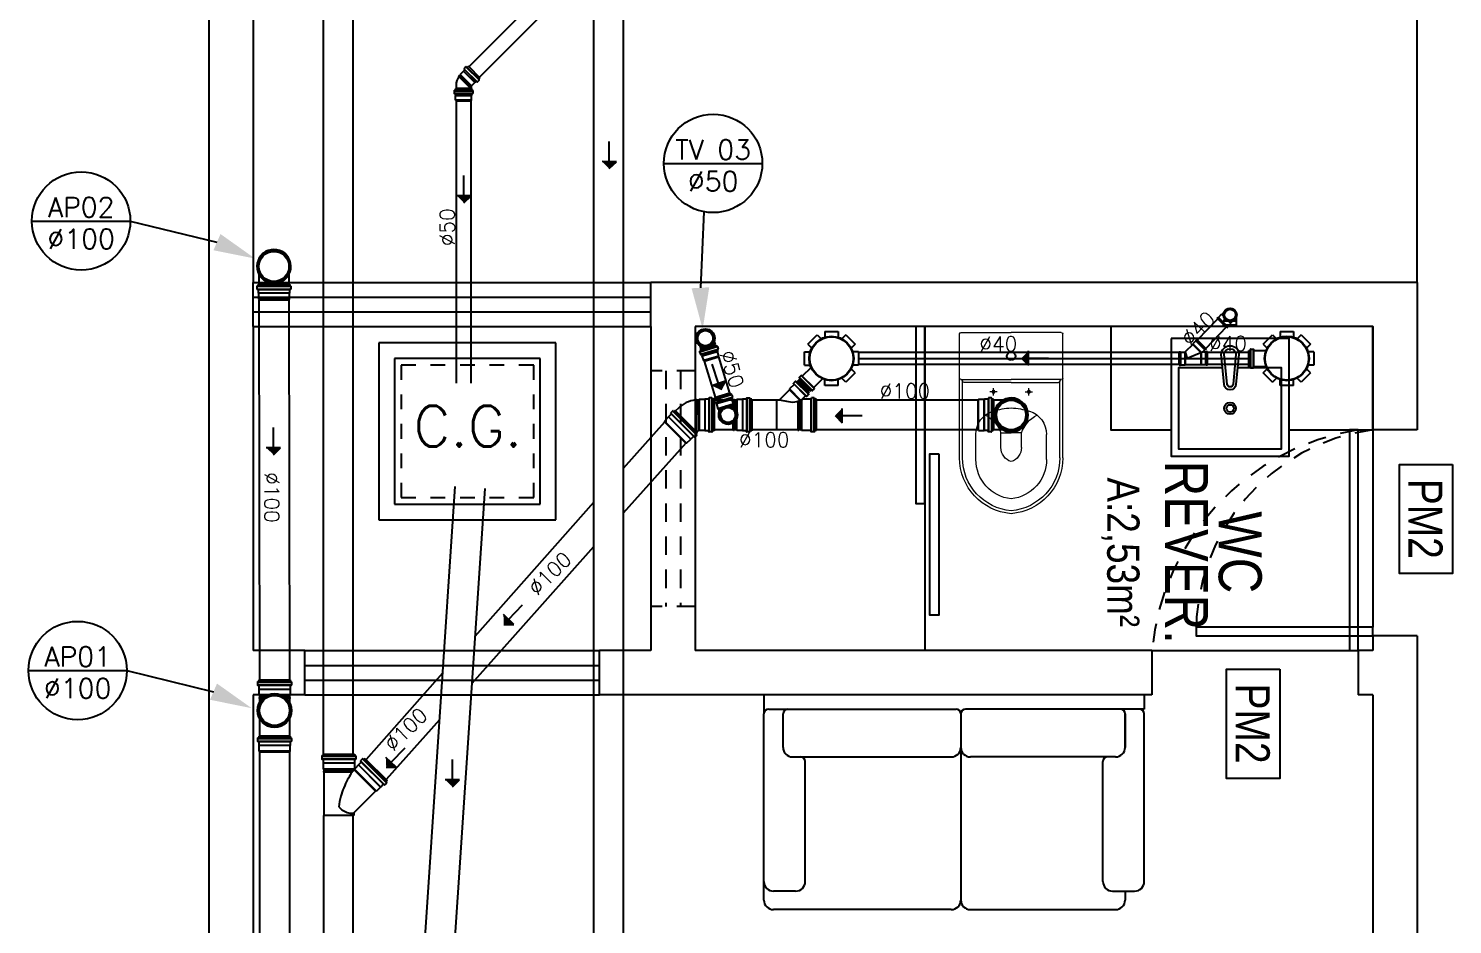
# Model space of a CAD drawing. Header units: millimetres. Extents: x 2993 to 6523, y 1057 to 2221.
# Drawn here: x 3040.91 to 3050.58, y 1141.46 to 1147.55 of the extents above; entities that cross this region are included whole.
import ezdxf
from ezdxf.enums import TextEntityAlignment as Align

# ---------------------------------------------------------------- set-up
doc = ezdxf.new("R2010")
doc.units = ezdxf.units.MM
doc.linetypes.add('HIDDEN', pattern=[0.375, 0.25, -0.125])
doc.linetypes.add('HIDDEN2', pattern=[0.1875, 0.125, -0.0625])
for name, color, linetype in [('AR-MOB', 252, 'Continuous'), ('E-txt-g', 3, 'Continuous'), ('Esgoto', 5, 'ByLayer'), ('HIDRA', 4, 'Continuous'), ('HIDROGRAFIA', 4, 'Continuous'), ('MOB', 251, 'Continuous'), ('Texto-Tubos', 7, 'Continuous'), ('TigreCad', 3, 'Continuous'), ('Tinterno', 9, 'Continuous')]:
    doc.layers.add(name, color=color, linetype=linetype)
doc.layers.add('E-Lay-9', color=9, linetype='Continuous', lineweight=9)
doc.layers.add('E-Txt-W', color=7, linetype='Continuous', lineweight=20)
doc.styles.add('ADITIVOCAD', font='ROMANS.shx')
doc.styles.add('F2', font='ARIALN.TTF')
doc.styles.add('R80', font='simplex.shx', dxfattribs={"height": 12})
doc.styles.add('REG60', font='romans.shx', dxfattribs={"width": 0.8, "height": 0.15})
doc.styles.add('REG80', font='romans.shx', dxfattribs={"width": 0.8, "height": 0.2})
doc.styles.get("Standard").update_dxf_attribs({"font": 'arial.ttf'})
doc.styles.add('TCTUBOS-TXT', font='txt.shx')

# ---------------------------------------------------------------- blocks, each defined once
blk = doc.blocks.new('vaso-s')
at = {"color": 8}
for start, end in [(0, 180), (180, 0)]:
    blk.add_arc((0.08, 0), 0.0143, start, end, dxfattribs=at)
at = {"layer": 'E-Lay-9', "color": 8}
for p, q in [((0, 0.17), (0, 0)), ((0.4256, 0.175), (0.005, 0.175)), ((0.16, 0.17), (0.16, 0.17)), ((0.16, 0.17), (0.16, 0)), ((0.4256, 0.165), (0.165, 0.165)), ((0.17, 0), (0.17, 0.16)), ((0.4306, 0.12), (0.3459, 0.12)), ((0.2134, 0.06), (0.1891, 0.06)), ((0.2013, 0.0479), (0.2013, 0.0722)), ((0.3406, 0.035), (0.3406, 0)), ((0.3906, 0.035), (0.3406, 0.035)), ((0, -0.17), (0, 0)), ((0.16, -0.17), (0.16, 0)), ((0.17, 0), (0.17, -0.1601)), ((0.2013, -0.0479), (0.2013, -0.0722)), ((0.3406, -0.035), (0.3406, 0)), ((0.3906, -0.035), (0.3406, -0.035)), ((0.2134, -0.06), (0.1891, -0.06)), ((0.4306, -0.12), (0.3459, -0.12)), ((0.4256, -0.175), (0.005, -0.175)), ((0.16, -0.17), (0.16, -0.17)), ((0.4256, -0.165), (0.165, -0.165))]:
    blk.add_line(p, q, dxfattribs=at)
for centre in [(0.2013, 0.06), (0.2013, -0.06)]:
    blk.add_circle(centre, 0.005, dxfattribs=at)
for centre, radius, start, end in [((0.005, 0.17), 0.005, 90, 180), ((0.155, 0.17), 0.005, 0, 90), ((0.165, 0.17), 0.00495, 180, 270), ((0.165, 0.16), 0.00495, 0, 90), ((0.4256, -0.015), 0.19, 4.5281, 90), ((0.4256, -0.015), 0.18, 4.7802, 90), ((0.3459, 0.0375), 0.0825, 90, 163.0355), ((0.4306, -0.015), 0.135, 6.3794, 90), ((0.518, -0.015), 0.2624, 163.0355, 176.7233), ((0.3754, 0.1358), 0.1066, 206.9395, 250.9647), ((0.3906, -0.015), 0.05, 17.4576, 90), ((0.518, 0.015), 0.2624, 183.2767, 196.9645), ((0.3754, -0.1358), 0.1066, 109.0353, 153.0605), ((0.3906, 0.015), 0.05, 270, 342.5424), ((0.4256, 0.015), 0.19, 270, 355.4719), ((0.4256, 0.015), 0.18, 270, 355.2198), ((0.4306, 0.015), 0.135, 270, 353.6206), ((0.3459, -0.0375), 0.0825, 196.9645, 270), ((0.005, -0.17), 0.005, 180, 270), ((0.155, -0.17), 0.005, 270, 0), ((0.165, -0.17), 0.00495, 90, 180), ((0.165, -0.1601), 0.00495, 270, 0)]:
    blk.add_arc(centre, radius, start, end, dxfattribs=at)
blk = doc.blocks.new('CUBA QUADRADA-flat-4-flat-1')
at = {"layer": 'MOB'}
blk.add_lwpolyline([(0, -0.2), (0.4, -0.2), (0.4, 0.2), (0, 0.2)], close=True, dxfattribs=at)
blk.add_lwpolyline([(0.1, -0.0255), (0.1, -0.175), (0.375, -0.175), (0.375, 0.175), (0.1, 0.175), (0.1, 0.0255)], dxfattribs=at)
for points in [[(0.155, -0.02), (0.055, -0.03, -1), (0.055, 0.03), (0.155, 0.02, -1)], [(0.155, -0.01), (0.055, -0.02, -1), (0.055, 0.02), (0.155, 0.01, -1)]]:
    blk.add_lwpolyline(points, format="xyb", close=True, dxfattribs=at)
for radius in [0.02, 0.0125]:
    blk.add_circle((0.2375, 0), radius, dxfattribs=at)
blk = doc.blocks.new('TXT-AMB75')
at = {"layer": 'E-txt-g', "style": 'REG80', "width": 0.8, "flags": 8}
blk.add_attdef('TXT', text='', height=0.2, dxfattribs=at).set_placement((0.0055, 0.2964), align=Align.CENTER)
at = {"layer": 'E-Txt-W', "style": 'REG60', "width": 0.8, "flags": 8}
blk.add_attdef('TXT', text='', height=0.15, dxfattribs=at).set_placement((0.0055, 0.0271), align=Align.CENTER)
blk = doc.blocks.new('27150012p')
at = {"layer": 'TigreCad'}
for p, q in [((-80.6, 48.8), (-48.8, 80.6)), ((-80.6, 48.8), (-66.9, 35.1)), ((-48.8, 80.6), (-35.1, 66.9)), ((-22.5, 91.5), (-22.5, 72.1)), ((-22.5, 91.5), (22.5, 91.5)), ((22.5, 91.5), (22.5, 72.1)), ((48.8, 80.6), (35.1, 66.9)), ((48.8, 80.6), (80.6, 48.8)), ((80.6, 48.8), (66.9, 35.1)), ((-91.5, -22.5), (-91.5, 22.5)), ((-91.5, 22.5), (-72.1, 22.5)), ((111.4, 27.4), (70.4, 27.4)), ((112.7, 30.9), (112.4, 28.3)), ((122.4, 31.8), (113.7, 31.8)), ((113.7, 30.8), (113.7, -30.8)), ((122.4, 30.8), (122.4, -30.8)), ((123.4, 31.1), (124.2, 28.1)), ((129.5, 27.4), (125.1, 27.4)), ((129.5, 27.4), (129.5, -27.4)), ((-91.5, -22.5), (-72.1, -22.5)), ((-80.6, -48.8), (-66.9, -35.1)), ((80.6, -48.8), (66.9, -35.1)), ((111.4, -27.4), (70.4, -27.4)), ((112.7, -30.9), (112.4, -28.3)), ((122.4, -31.8), (113.7, -31.8)), ((123.4, -31.1), (124.2, -28.1)), ((129.5, -27.4), (125.1, -27.4)), ((-48.8, -80.6), (-80.6, -48.8)), ((-48.8, -80.6), (-35.1, -66.9)), ((-22.5, -91.5), (-22.5, -72.1)), ((22.5, -91.5), (-22.5, -91.5)), ((22.5, -91.5), (22.5, -72.1)), ((48.8, -80.6), (35.1, -66.9)), ((80.6, -48.8), (48.8, -80.6))]:
    blk.add_line(p, q, dxfattribs=at)
blk.add_circle((0, 0), 75.5, dxfattribs=at)
for centre, start, end in [((111.4, 28.4), 270, 355), ((113.7, 30.8), 90, 175), ((122.4, 30.8), 15, 90), ((125.1, 28.4), 195, 270), ((111.4, -28.4), 5, 90), ((113.7, -30.8), 185, 270), ((122.4, -30.8), 270, 345), ((125.1, -28.4), 90, 165)]:
    blk.add_arc(centre, 1, start, end, dxfattribs=at)
at = {"layer": 'Tinterno'}
for p, q in [((112.4, 27.4), (112.4, -27.4)), ((124.4, 27.4), (124.4, -27.4))]:
    blk.add_line(p, q, dxfattribs=at)
blk.add_circle((0, 0), 73.5, dxfattribs=at)
blk = doc.blocks.new('j9n100s')
at = {"layer": 'TigreCad'}
for p, q in [((27.3, 50.8), (60, 50.8)), ((27.3, -50.8), (60, -50.8))]:
    blk.add_line(p, q, dxfattribs=at)
blk.add_circle((0, 0), 53.2, dxfattribs=at)
for start, end in [(61.785, 298.215), (298.215, 61.785)]:
    blk.add_arc((0, 0), 57.7, start, end, dxfattribs=at)
at = {"layer": 'Tinterno'}
blk.add_line((60, -50.8), (60, 50.8), dxfattribs=at)
blk.add_circle((0, 0), 51, dxfattribs=at)
blk = doc.blocks.new('26277469p')
at = {"layer": 'TigreCad'}
for p, q in [((78, 50.8), (6, 50.8)), ((78, 50.8), (78.1, 52.3)), ((78, -46.9), (78, 50.8)), ((78.1, -46.9), (78.1, 52.3)), ((81.1, 52.3), (78.1, 52.3)), ((81.1, -47.9), (81.1, 52.3)), ((81.2, 50.8), (81.1, 52.3)), ((81.2, -48), (81.2, 50.8)), ((87.4, 50.8), (81.2, 50.8)), ((89.8, 53.2), (87.4, 50.8)), ((89.8, -51.8), (89.8, 53.2)), ((121.7, 53.2), (89.8, 53.2)), ((122.9, 56.7), (122.7, 54.2)), ((133.3, 57.6), (123.9, 57.6)), ((123.9, 56.6), (123.9, -56.7)), ((133.3, 56.6), (133.3, -56.7)), ((134.3, 56.9), (135.1, 54)), ((140.5, 53.2), (136.1, 53.2)), ((140.5, 53.2), (140.5, -53.3)), ((14.9, -50.8), (6, -50.8)), ((49.6, -85.4), (14.9, -50.8)), ((49.6, -88.3), (87.3, -50.5)), ((49.6, -88.3), (49.6, -85.4)), ((64.8, -103.4), (49.6, -88.3)), ((106.9, -63.4), (63.4, -106.9)), ((113.6, -70.1), (70.1, -113.6)), ((116.2, -77.5), (77.5, -116.2)), ((103.4, -64.8), (93.6, -55)), ((121.7, -53.3), (94.3, -53.3)), ((106.8, -63.1), (104.8, -64.8)), ((114.4, -69.4), (108.2, -63.2)), ((114.5, -70.6), (113, -73.3)), ((116.2, -77.5), (113.1, -74.5)), ((122.9, -56.7), (122.7, -54.2)), ((133.3, -57.7), (123.9, -57.7)), ((134.3, -56.9), (135.1, -54)), ((140.5, -53.3), (136.1, -53.3)), ((63.1, -106.8), (64.8, -104.8)), ((69.4, -114.4), (63.2, -108.2)), ((70.6, -114.5), (73.3, -113)), ((77.5, -116.2), (74.5, -113.1))]:
    blk.add_line(p, q, dxfattribs=at)
blk.add_lwpolyline([(15.8, -51.2, -0.013476), (38.9, -47.1, -0.106485), (67.2, -44.2, -0.09207), (93.5, -53.8, -0.112954)], format="xyb", dxfattribs=at)
for centre, start, end in [((121.7, 54.2), 270, 355), ((123.9, 56.6), 90, 175), ((133.3, 56.6), 15, 90), ((136.1, 54.2), 195, 270), ((14.9, -51.8), 34.2682, 90), ((94.3, -54.3), 90, 225), ((104.1, -64.1), 225, 310), ((107.4, -63.9), 45, 130), ((113.8, -73.8), 150, 225), ((113.6, -70.1), 330, 45), ((121.7, -54.3), 5, 90), ((123.9, -56.7), 185, 270), ((133.3, -56.7), 270, 345), ((136.1, -54.3), 90, 165), ((63.9, -107.4), 140, 225), ((64.1, -104.1), 320, 45), ((70.1, -113.6), 225, 300), ((73.8, -113.8), 45, 120)]:
    blk.add_arc(centre, 1, start, end, dxfattribs=at)
at = {"layer": 'Tinterno'}
for p, q in [((6, 50.8), (6, -50.8)), ((87.4, -50.6), (87.4, 50.8)), ((122.6, 53.2), (122.6, -53.3)), ((135.3, 53.2), (135.3, -53.3)), ((85.3, -49.6), (49.6, -85.4)), ((104.1, -65.4), (65.4, -104.1)), ((112.6, -73.9), (73.9, -112.6))]:
    blk.add_line(p, q, dxfattribs=at)
blk = doc.blocks.new('11031030p')
at = {"layer": 'TigreCad'}
for p, q in [((0, -53.3), (0, 53.2)), ((0, 53.2), (4.4, 53.2)), ((6.2, 56.9), (5.4, 54)), ((7.2, 57.6), (16.6, 57.6)), ((7.2, -56.7), (7.2, 56.6)), ((16.6, -56.7), (16.6, 56.6)), ((17.6, 56.7), (17.8, 54.2)), ((18.8, 53.2), (30.9, 53.2)), ((30.9, 53.2), (31.2, 53)), ((50.9, 53), (31.2, 53)), ((50.9, 53), (53.1, 50.8)), ((53.1, -50.8), (53.1, 50.8)), ((0, -53.3), (4.4, -53.3)), ((6.2, -56.9), (5.4, -54)), ((7.2, -57.7), (16.6, -57.7)), ((17.6, -56.7), (17.8, -54.2)), ((18.8, -53.3), (30.9, -53.3)), ((30.9, -53.3), (31.2, -53)), ((31.2, -53), (50.9, -53)), ((50.9, -53), (53.1, -50.8))]:
    blk.add_line(p, q, dxfattribs=at)
for centre, start, end in [((4.4, 54.2), 270, 345), ((7.2, 56.6), 90, 165), ((16.6, 56.6), 5, 90), ((18.8, 54.2), 185, 270), ((4.4, -54.2), 15, 90), ((7.2, -56.7), 195, 270), ((16.6, -56.7), 270, 355), ((18.8, -54.2), 90, 175)]:
    blk.add_arc(centre, 1, start, end, dxfattribs=at)
at = {"layer": 'Tinterno'}
for p, q in [((5.2, -53.3), (5.2, 53.2)), ((17.9, -53.3), (17.9, 53.2)), ((30.9, 53.2), (30.9, -53.3)), ((31.2, 53), (31.2, -53)), ((50.9, 53), (50.9, -53))]:
    blk.add_line(p, q, dxfattribs=at)
blk = doc.blocks.new('trn1050s')
at = {"layer": 'TigreCad'}
for p, q in [((-80.4, -53.3), (-80.4, 53.3)), ((-80.4, 53.3), (-76, 53.3)), ((-74.2, 56.9), (-75, 54)), ((-73.2, 57.7), (-63.8, 57.7)), ((-73.2, -56.6), (-73.2, 56.7)), ((-63.8, -56.6), (-63.8, 56.7)), ((-62.8, 56.7), (-62.6, 54.2)), ((-61.6, 53.3), (-49.5, 53.3)), ((-49.5, -53.3), (-49.5, 53.3)), ((-49.5, 53.3), (-49.2, 53)), ((-49.2, 53), (-29.5, 53)), ((-29.5, 53), (-29.5, 11.9)), ((-29.5, 53), (-27.3, 50.8)), ((-27.3, 50.8), (-21.1, 50.8)), ((-21.1, 50.8), (-21, 52.3)), ((-21, 52.3), (-21, 23.9)), ((-21, 52.3), (-18, 52.3)), ((-18, 52.3), (-18, 26.2)), ((-17.9, 50.8), (-18, 52.3)), ((-17.9, 50.8), (47.6, 50.8)), ((-29.5, -53), (-29.5, -11.9)), ((-21, -52.3), (-21, -23.9)), ((-18, -52.3), (-18, -26.2)), ((-80.4, -53.3), (-76, -53.3)), ((-74.2, -56.9), (-75, -54)), ((-73.2, -57.6), (-63.8, -57.6)), ((-62.8, -56.7), (-62.6, -54.2)), ((-61.6, -53.3), (-49.5, -53.3)), ((-49.5, -53.3), (-49.2, -53)), ((-49.2, -53), (-29.5, -53)), ((-29.5, -53), (-27.3, -50.8)), ((-27.3, -50.8), (-21.1, -50.8)), ((-21.1, -50.8), (-21, -52.3)), ((-21, -52.3), (-18, -52.3)), ((-17.9, -50.8), (-18, -52.3)), ((-17.9, -50.8), (47.6, -50.8))]:
    blk.add_line(p, q, dxfattribs=at)
for radius in [31.8, 25.6]:
    blk.add_circle((0, 0), radius, dxfattribs=at)
for centre, start, end in [((-76, 54.2), 270, 345), ((-73.2, 56.7), 90, 165), ((-63.8, 56.7), 5, 90), ((-61.6, 54.2), 185, 270), ((-76, -54.2), 15, 90), ((-73.2, -56.6), 195, 270), ((-63.8, -56.6), 270, 355), ((-61.6, -54.2), 90, 175)]:
    blk.add_arc(centre, 1, start, end, dxfattribs=at)
at = {"layer": 'Tinterno'}
for p, q in [((-75.2, -53.3), (-75.2, 53.3)), ((-62.5, -53.3), (-62.5, 53.3)), ((-49.2, -53), (-49.2, 53)), ((-27.3, 50.8), (-27.3, 16.3)), ((-21.1, 50.8), (-21.1, 23.8)), ((-17.9, 50.8), (-17.9, 26.3)), ((47.6, -50.8), (47.6, 50.8)), ((-27.3, -50.8), (-27.3, -16.3)), ((-21.1, -50.8), (-21.1, -23.8)), ((-17.9, -50.8), (-17.9, -26.3))]:
    blk.add_line(p, q, dxfattribs=at)
blk.add_circle((0, 0), 27.3, dxfattribs=at)
blk = doc.blocks.new('j9n50s')
at = {"layer": 'TigreCad'}
for p, q in [((19.2, 25.4), (30.3, 25.4)), ((19.2, -25.4), (30.3, -25.4))]:
    blk.add_line(p, q, dxfattribs=at)
for radius in [31.8, 27.4]:
    blk.add_circle((0, 0), radius, dxfattribs=at)
at = {"layer": 'Tinterno'}
for p, q in [((30.3, 25.4), (30.3, 9.7)), ((30.3, -9.7), (30.3, -25.4))]:
    blk.add_line(p, q, dxfattribs=at)
blk.add_circle((0, 0), 25.6, dxfattribs=at)
blk = doc.blocks.new('j9n50d')
at = {"layer": 'TigreCad'}
for p, q in [((28.5, 25.4), (0, 25.4)), ((30.3, 27.2), (28.5, 25.4)), ((30.3, -27.1), (30.3, 27.2)), ((47.1, 27.2), (30.3, 27.2)), ((47.3, 27.4), (47.1, 27.2)), ((47.1, -27.1), (47.1, 27.2)), ((51.9, 27.4), (47.3, 27.4)), ((53.2, 30.9), (52.9, 28.3)), ((53.4, 30.8), (53.4, -30.8)), ((62.9, 31.8), (54.2, 31.8)), ((62.9, 30.8), (62.9, -30.8)), ((63.9, 31.1), (64.7, 28.1)), ((70, 27.4), (65.6, 27.4)), ((70, 27.4), (70, -27.4)), ((28.5, -25.3), (0, -25.3)), ((30.3, -27.1), (28.5, -25.3)), ((47.1, -27.1), (30.3, -27.1)), ((47.3, -27.4), (47.1, -27.1)), ((51.9, -27.4), (47.3, -27.4)), ((53.2, -30.9), (52.9, -28.3)), ((62.9, -31.8), (54.2, -31.8)), ((63.9, -31.1), (64.7, -28.1)), ((70, -27.4), (65.6, -27.4))]:
    blk.add_line(p, q, dxfattribs=at)
for centre, radius, start, end in [((0, 0), 25.4, 90, 270), ((51.9, 28.4), 1, 270, 355), ((54.2, 30.8), 1, 90, 175), ((62.9, 30.8), 1, 15, 90), ((65.6, 28.4), 1, 195, 270), ((51.9, -28.4), 1, 5, 90), ((54.2, -30.8), 1, 185, 270), ((62.9, -30.8), 1, 270, 345), ((65.6, -28.4), 1, 90, 165)]:
    blk.add_arc(centre, radius, start, end, dxfattribs=at)
at = {"layer": 'Tinterno'}
for p, q in [((28.5, -25.3), (28.5, 25.4)), ((47.3, -27.4), (47.3, 27.4)), ((52.9, 27.4), (52.9, -27.4)), ((64.9, 27.4), (64.9, -27.4))]:
    blk.add_line(p, q, dxfattribs=at)
blk = doc.blocks.new('11030602p')
at = {"layer": 'TigreCad'}
for p, q in [((0, 27.3), (4.4, 27.3)), ((0, -27.3), (0, 27.3)), ((6.1, 31.1), (5.3, 28.1)), ((7.1, 31.8), (15.8, 31.8)), ((7.1, -30.8), (7.1, 30.8)), ((15.8, -30.8), (15.8, 30.8)), ((16.8, 30.9), (17.1, 28.3)), ((18.1, 27.3), (22.7, 27.3)), ((22.7, 27.3), (23, 27.1)), ((39.7, 27.1), (23, 27.1)), ((39.7, 27.1), (41.5, 25.3)), ((41.5, -25.4), (41.5, 25.3)), ((0, -27.3), (4.4, -27.3)), ((6.1, -31.1), (5.3, -28.1)), ((7.1, -31.8), (15.8, -31.8)), ((16.8, -30.9), (17.1, -28.3)), ((18.1, -27.3), (22.7, -27.3)), ((22.7, -27.3), (23, -27.1)), ((39.7, -27.1), (23, -27.1)), ((39.7, -27.1), (41.5, -25.4))]:
    blk.add_line(p, q, dxfattribs=at)
for centre, start, end in [((4.4, 28.4), 270, 345), ((7.1, 30.8), 90, 165), ((15.8, 30.8), 5, 90), ((18.1, 28.4), 185, 270), ((4.4, -28.3), 15, 90), ((7.1, -30.8), 195, 270), ((15.8, -30.8), 270, 355), ((18.1, -28.3), 90, 175)]:
    blk.add_arc(centre, 1, start, end, dxfattribs=at)
at = {"layer": 'Tinterno'}
for p, q in [((5.1, -27.3), (5.1, 27.3)), ((17.1, -27.3), (17.1, 27.3)), ((22.7, 27.3), (22.7, -27.3)), ((23, -27.1), (23, 27.1)), ((39.7, 27.1), (39.7, -27.1))]:
    blk.add_line(p, q, dxfattribs=at)
blk = doc.blocks.new('j4n100p')
at = {"layer": 'TigreCad'}
for p, q in [((9.8, 50.8), (9.9, 52.3)), ((9.8, 50.8), (9.8, 0)), ((12.9, 52.3), (9.9, 52.3)), ((9.9, 52.3), (9.9, 0)), ((13, 50.8), (12.9, 52.3)), ((12.9, 52.3), (12.9, 0)), ((19.2, 50.8), (13, 50.8)), ((13, 50.8), (13, 0)), ((21.4, 53), (19.2, 50.8)), ((41.1, 53), (21.4, 53)), ((21.4, 53), (21.4, -53)), ((41.4, 53.2), (41.1, 53)), ((41.1, 53), (41.1, -53)), ((53.5, 53.2), (41.4, 53.2)), ((41.4, 53.2), (41.4, -53.3)), ((54.7, 56.7), (54.5, 54.2)), ((65.1, 57.7), (55.7, 57.7)), ((55.7, 56.7), (55.7, -56.6)), ((65.1, 56.7), (65.1, -56.6)), ((66.1, 56.9), (66.9, 54)), ((72.3, 53.2), (67.9, 53.2)), ((72.3, 53.2), (72.3, -53.3)), ((-48.8, 23.1), (-58.1, 13.7)), ((9.8, -54.2), (9.8, 0)), ((13, -56), (13, 0)), ((19.1, -52.8), (13.7, -58.1)), ((21.4, -53), (21.2, -52.8)), ((41.1, -53), (21.4, -53)), ((41.4, -53.3), (41.1, -53)), ((53.5, -53.3), (41.4, -53.3)), ((54.7, -56.7), (54.5, -54.2)), ((65.1, -57.6), (55.7, -57.6)), ((66.1, -56.9), (66.9, -54)), ((72.3, -53.3), (67.9, -53.3))]:
    blk.add_line(p, q, dxfattribs=at)
for centre, radius, start, end in [((20.1, -45.8), 97.2, 96.0987, 135), ((53.5, 54.2), 1, 270, 355), ((55.7, 56.7), 1, 90, 175), ((65.1, 56.7), 1, 15, 90), ((67.9, 54.2), 1, 195, 270), ((20.1, -53.8), 1.5, 45, 135), ((53.5, -54.2), 1, 5, 90), ((55.7, -56.6), 1, 185, 270), ((65.1, -56.6), 1, 270, 345), ((67.9, -54.2), 1, 90, 165)]:
    blk.add_arc(centre, radius, start, end, dxfattribs=at)
at = {"layer": 'Tinterno'}
for p, q in [((19.2, 50.8), (19.2, -52.7)), ((54.4, 53.2), (54.4, -53.3)), ((67.1, 53.2), (67.1, -53.3)), ((13.7, -58.1), (-58.1, 13.7)), ((9.9, -54.3), (9.9, 0)), ((12.9, -53.3), (12.9, 0))]:
    blk.add_line(p, q, dxfattribs=at)
blk = doc.blocks.new('_cxgordu')
for p, q in [((40, 40), (-40, 40)), ((-40, 40), (-40, -40)), ((40, -40), (40, 40)), ((-40, -40), (40, -40))]:
    blk.add_line(p, q)
at = {"color": 1, "linetype": 'Continuous', "ltscale": 0.5}
for p, q in [((33, 33), (-33, 33)), ((-33, 33), (-33, -33)), ((33, -33), (33, 33)), ((-33, -33), (33, -33))]:
    blk.add_line(p, q, dxfattribs=at)
at = {"color": 1, "linetype": 'HIDDEN', "ltscale": 0.5}
for p, q in [((30, 30), (-30, 30)), ((-30, 30), (-30, -30)), ((30, -30), (30, 30)), ((-30, -30), (30, -30))]:
    blk.add_line(p, q, dxfattribs=at)
at = {"style": 'R80'}
blk.add_text('C.G.', height=18.48, dxfattribs=at).set_placement((-24.3, -6.88))
blk = doc.blocks.new('j4n50p')
at = {"layer": 'TigreCad'}
for p, q in [((-23.7, 12.2), (-32.5, 3.4)), ((3.3, 25.3), (3.4, 26.8)), ((6.3, 26.8), (3.4, 26.8)), ((3.4, 26.8), (3.4, -29.6)), ((6.5, 25.3), (6.3, 26.8)), ((6.3, 26.8), (6.3, -26.7)), ((9.1, 25.3), (6.5, 25.3)), ((10.9, 27.1), (9.1, 25.3)), ((27.7, 27.1), (10.9, 27.1)), ((10.9, 27.1), (10.9, -27.2)), ((27.9, 27.3), (27.7, 27.1)), ((32.5, 27.3), (27.9, 27.3)), ((33.8, 30.9), (33.5, 28.3)), ((34, 30.8), (34, -30.8)), ((43.5, 31.8), (34.8, 31.8)), ((43.5, 30.8), (43.5, -30.8)), ((44.5, 31.1), (45.3, 28.1)), ((50.6, 27.3), (46.2, 27.3)), ((50.6, 27.3), (50.6, -27.4)), ((3.4, -29.6), (3.3, -32.4)), ((6.3, -26.7), (3.4, -29.6)), ((9.1, -26.8), (3.4, -32.5)), ((6.3, -26.7), (6.5, -29.4)), ((10.9, -27.2), (10.5, -26.8)), ((27.7, -27.2), (10.9, -27.2)), ((27.9, -27.4), (27.7, -27.2)), ((32.5, -27.4), (27.9, -27.4)), ((33.8, -30.9), (33.5, -28.3)), ((43.5, -31.8), (34.8, -31.8)), ((44.5, -31.1), (45.3, -28.1)), ((50.6, -27.4), (46.2, -27.4))]:
    blk.add_line(p, q, dxfattribs=at)
for centre, radius, start, end in [((9.5, -21.6), 47.3, 97.6023, 134.5558), ((32.5, 28.3), 1, 270, 355), ((34.8, 30.8), 1, 90, 175), ((43.5, 30.8), 1, 15, 90), ((46.2, 28.3), 1, 195, 270), ((9.8, -27.5), 1, 45, 135), ((32.5, -28.4), 1, 5, 90), ((34.8, -30.8), 1, 185, 270), ((43.5, -30.8), 1, 270, 345), ((46.2, -28.4), 1, 90, 165)]:
    blk.add_arc(centre, radius, start, end, dxfattribs=at)
at = {"layer": 'Tinterno'}
for p, q in [((3.4, -32.5), (-32.5, 3.4)), ((3.3, 25.3), (3.3, -32.4)), ((6.5, 25.3), (6.5, -29.4)), ((9.1, 25.3), (9.1, -26.8)), ((27.7, 27.1), (27.7, -27.2)), ((27.9, 27.3), (27.9, -27.4)), ((33.5, 27.3), (33.5, -27.4)), ((45.5, 27.3), (45.5, -27.4))]:
    blk.add_line(p, q, dxfattribs=at)
blk = doc.blocks.new('26277485p')
at = {"layer": 'TigreCad'}
for p, q in [((117.4, 50.8), (-30, 50.8)), ((117.4, 50.8), (117.5, 52.3)), ((117.5, -44.7), (117.5, 52.3)), ((120.5, 52.3), (117.5, 52.3)), ((120.5, -46.6), (120.5, 52.3)), ((120.6, 50.8), (120.5, 52.3)), ((125.9, 50.8), (120.6, 50.8)), ((128.1, 53), (125.9, 50.8)), ((128.1, -51.9), (128.1, 53)), ((147.8, 53), (128.1, 53)), ((148.1, 53.2), (147.8, 53)), ((148.1, -53.3), (148.1, 53.2)), ((160.2, 53.2), (148.1, 53.2)), ((161.4, 56.7), (161.2, 54.2)), ((171.8, 57.6), (162.4, 57.6)), ((162.4, 56.6), (162.4, -56.6)), ((171.8, 56.6), (171.8, -56.6)), ((172.8, 56.9), (173.6, 54)), ((179, 53.2), (174.6, 53.2)), ((179, 53.2), (179, -53.3)), ((-21.7, -50.8), (-30, -50.8)), ((53.1, -124.9), (-20.6, -51.2)), ((53.1, -128), (128.8, -52.4)), ((67.1, -142.4), (142.4, -67.1)), ((154.9, -74.8), (74.8, -154.9)), ((161.6, -81.5), (81.5, -161.6)), ((164.2, -88.9), (88.9, -164.2)), ((142, -67.1), (130.5, -55.6)), ((147.8, -53), (131.6, -53)), ((142.4, -67.1), (142, -67.1)), ((150.9, -75.6), (142.4, -67.1)), ((148.1, -53.3), (147.8, -53)), ((160.2, -53.3), (148.1, -53.3)), ((154.2, -74), (152.3, -75.7)), ((162.3, -80.7), (155.6, -74.1)), ((162.4, -82), (160.9, -84.6)), ((164.2, -88.9), (161.1, -85.8)), ((161.4, -56.7), (161.2, -54.2)), ((171.8, -57.6), (162.4, -57.6)), ((172.8, -56.9), (173.6, -54)), ((179, -53.3), (174.6, -53.3)), ((53.1, -128), (53.1, -124.9)), ((67.1, -142), (53.1, -128)), ((67.1, -142.4), (67.1, -142)), ((75.6, -150.9), (67.1, -142.4)), ((74, -154.2), (75.7, -152.3)), ((80.7, -162.3), (74.1, -155.6)), ((82, -162.4), (84.6, -160.9)), ((88.9, -164.2), (85.8, -161.1))]:
    blk.add_line(p, q, dxfattribs=at)
for points in [[(0, 0, 0.068692), (-13, -14.9, 0.07269), (-20.5, -33, 0.083818), (-21.8, -49.9, 0.003088), (-21.7, -50.8, 0.129663)], [(92.3, -29.8, 0.049375), (35.9, -6.9, 0.048245), (0, 0, 0.103304)], [(130.4, -53.5, 0.036301), (92.3, -29.8, 0.049375)]]:
    blk.add_lwpolyline(points, format="xyb", dxfattribs=at)
for centre, radius, start, end in [((160.2, 54.2), 1, 270, 355), ((162.4, 56.6), 1, 90, 175), ((171.8, 56.6), 1, 15, 90), ((174.6, 54.2), 1, 195, 270), ((-21.7, -52.3), 1.5, 45, 90), ((131.6, -54.5), 1.5, 90, 225), ((151.6, -74.9), 1, 225, 310), ((154.9, -74.8), 1, 45, 130), ((160.2, -54.2), 1, 5, 90), ((161.8, -85.1), 1, 150, 225), ((162.4, -56.6), 1, 185, 270), ((161.6, -81.5), 1, 330, 45), ((171.8, -56.6), 1, 270, 345), ((174.6, -54.2), 1, 90, 165), ((74.8, -154.9), 1, 140, 225), ((74.9, -151.6), 1, 320, 45), ((81.5, -161.6), 1, 225, 300), ((85.1, -161.8), 1, 45, 120)]:
    blk.add_arc(centre, radius, start, end, dxfattribs=at)
at = {"layer": 'Tinterno'}
for p, q in [((-30, -50.8), (-30, 50.8)), ((117.4, -44.6), (117.4, 50.8)), ((120.6, -46.7), (120.6, 50.8)), ((125.9, -50.3), (125.9, 50.8)), ((147.8, -53), (147.8, 53)), ((161.1, 53.2), (161.1, -53.3)), ((173.8, 53.2), (173.8, -53.3)), ((53.1, -124.9), (127, -51.1)), ((67.1, -142), (142, -67.1)), ((151.6, -76.3), (76.3, -151.6)), ((160.5, -85.2), (85.2, -160.5))]:
    blk.add_line(p, q, dxfattribs=at)
blk = doc.blocks.new('ten100s')
at = {"layer": 'TigreCad'}
for p, q in [((-103.4, -53.3), (-103.4, 53.2)), ((-103.4, 53.2), (-99, 53.2)), ((-97.2, 56.9), (-98, 54)), ((-96.2, 57.6), (-86.8, 57.6)), ((-96.2, -56.7), (-96.2, 56.6)), ((-86.8, -56.7), (-86.8, 56.6)), ((-85.8, 56.7), (-85.6, 54.2)), ((-84.6, 53.2), (-72.5, 53.2)), ((-72.5, -53.3), (-72.5, 53.2)), ((-72.5, 53.2), (-72.2, 53)), ((-72.2, 53), (-52.5, 53)), ((-52.5, 53), (-52.5, 23.8)), ((-52.5, 53), (-50.3, 50.8)), ((-50.3, 50.8), (-44.1, 50.8)), ((-44.1, 50.8), (-44, 52.3)), ((-44.1, 50.8), (-44.1, 37.1)), ((-44, 52.3), (-41, 52.3)), ((-40.9, 50.8), (-41, 52.3)), ((-40.9, 50.8), (-27.3, 50.8)), ((27.3, 50.8), (87.6, 50.8)), ((-52.5, -53), (-52.5, -23.8)), ((-44.1, -50.8), (-44.1, -37.1)), ((-103.4, -53.3), (-99, -53.3)), ((-97.2, -56.9), (-98, -54)), ((-96.2, -57.7), (-86.8, -57.7)), ((-85.8, -56.7), (-85.6, -54.2)), ((-84.6, -53.3), (-72.5, -53.3)), ((-72.5, -53.3), (-72.2, -53)), ((-72.2, -53), (-52.5, -53)), ((-52.5, -53), (-50.3, -50.8)), ((-50.3, -50.8), (-44.1, -50.8)), ((-44.1, -50.8), (-44, -52.3)), ((-44, -52.3), (-41, -52.3)), ((-40.9, -50.8), (-41, -52.3)), ((-40.9, -50.8), (-27.3, -50.8)), ((27.3, -50.8), (87.6, -50.8))]:
    blk.add_line(p, q, dxfattribs=at)
for radius in [57.7, 51]:
    blk.add_circle((0, 0), radius, dxfattribs=at)
for centre, start, end in [((-99, 54.2), 270, 345), ((-96.2, 56.6), 90, 165), ((-86.8, 56.6), 5, 90), ((-84.6, 54.2), 185, 270), ((-99, -54.2), 15, 90), ((-96.2, -56.7), 195, 270), ((-86.8, -56.7), 270, 355), ((-84.6, -54.2), 90, 175)]:
    blk.add_arc(centre, 1, start, end, dxfattribs=at)
at = {"layer": 'Tinterno'}
for p, q in [((-98.2, -53.3), (-98.2, 53.2)), ((-85.5, -53.3), (-85.5, 53.2)), ((-72.2, -53), (-72.2, 53)), ((-50.3, 50.8), (-50.3, 28.2)), ((-40.9, 50.8), (-40.9, 40.6)), ((87.6, 50.8), (87.6, -50.8)), ((-50.3, -50.8), (-50.3, -28.2)), ((-40.9, -50.8), (-40.9, -40.6))]:
    blk.add_line(p, q, dxfattribs=at)
blk.add_circle((0, 0), 53.2, dxfattribs=at)
blk = doc.blocks.new('Adh_Afn')
blk.add_line((-0.25, 0), (0.25, 0))
blk.add_circle((0, 0), 0.25)
at = {"flags": 8}
for tag, p in [('$AF', (0, 0.0703)), ('$DIAM', (0, -0.0909))]:
    blk.add_attdef(tag, text='', height=0.1, dxfattribs=at).set_placement(p, align=Align.MIDDLE)
blk = doc.blocks.new('seta completa')
at = {"layer": 'HIDRA'}
blk.add_hatch(color=256, dxfattribs=at).paths.add_polyline_path([(3287.0612, 1108.0059), (3287.0377, 1107.9816), (3287.0612, 1107.9573)])
for p, q in [((3287.0377, 1107.9816), (3287.0612, 1107.9573)), ((3287.0612, 1107.9573), (3287.0612, 1108.0059)), ((3287.0612, 1107.9816), (3287.1298, 1107.9816))]:
    blk.add_line(p, q, dxfattribs=at)
blk = doc.blocks.new('27710409p')
at = {"layer": 'TigreCad'}
for p, q in [((-27.1, 22.8), (-27.1, -22.8)), ((-27.1, 22.8), (-23.1, 22.8)), ((-23.1, 22.8), (-23.1, -22.8)), ((-23.1, 22.8), (-22.1, 21.8)), ((-22.1, 21.8), (-7.1, 21.8)), ((-7.1, 21.8), (-7.1, -20.7)), ((-7.1, 21.8), (-5.9, 20.6)), ((-5.9, 20.6), (47.2, 20.6)), ((48.4, 21.8), (47.2, 20.6)), ((48.4, 21.8), (48.4, -20)), ((63.4, 21.8), (48.4, 21.8)), ((64.4, 22.8), (63.4, 21.8)), ((64.4, 22.8), (64.4, -22.8)), ((68.4, 22.8), (64.4, 22.8)), ((68.4, 22.8), (68.4, -22.8)), ((-27.1, -22.8), (-23.1, -22.8)), ((-23.1, -22.8), (-22.1, -21.8)), ((-22.1, -21.8), (-8.2, -21.8)), ((-7.5, -21.9), (0, 0)), ((18.8, -47.9), (-6.7, -22.4)), ((54.1, -22.4), (0, 0)), ((18.8, -49.6), (48.4, -20)), ((18.8, -49.6), (18.8, -47.9)), ((29.4, -61.7), (61.7, -29.4)), ((32.2, -64.5), (64.5, -32.2)), ((60.2, -29.4), (54.3, -23.5)), ((63.4, -21.8), (55, -21.8)), ((61.7, -29.4), (60.2, -29.4)), ((64.5, -32.2), (61.7, -29.4)), ((64.4, -22.8), (63.4, -21.8)), ((68.4, -22.8), (64.4, -22.8)), ((29.4, -60.2), (18.8, -49.6)), ((29.4, -61.7), (29.4, -60.2)), ((32.2, -64.5), (29.4, -61.7))]:
    blk.add_line(p, q, dxfattribs=at)
for centre, radius, start, end in [((-8.2, -23.8), 2, 45, 90), ((55, -22.8), 1, 90, 225)]:
    blk.add_arc(centre, radius, start, end, dxfattribs=at)
at = {"layer": 'Tinterno'}
for p, q in [((-22.1, 21.8), (-22.1, -21.8)), ((-5.9, 20.6), (-5.9, -17.2)), ((47.2, 20.6), (47.2, -19.5)), ((63.4, 21.8), (63.4, -21.8)), ((18.8, -47.9), (47.2, -19.5)), ((29.4, -60.2), (60.2, -29.4))]:
    blk.add_line(p, q, dxfattribs=at)
blk = doc.blocks.new('j9n40s')
at = {"layer": 'TigreCad'}
for p, q in [((9.8, 20.6), (17.8, 20.6)), ((19, 21.8), (17.8, 20.6)), ((17.8, 20.6), (17.8, 14.3)), ((19, 12.6), (19, 21.8)), ((34, 21.8), (19, 21.8)), ((35, 22.8), (34, 21.8)), ((39, 22.8), (35, 22.8)), ((35, 22.8), (35, -22.8)), ((39, 22.8), (39, -22.8)), ((9.8, -20.6), (17.8, -20.6)), ((17.8, -20.6), (17.8, -14.3)), ((19, -21.8), (17.8, -20.6)), ((19, -12.6), (19, -21.8)), ((34, -21.8), (19, -21.8)), ((35, -22.8), (34, -21.8)), ((39, -22.8), (35, -22.8))]:
    blk.add_line(p, q, dxfattribs=at)
for radius in [22.8, 20]:
    blk.add_circle((0, 0), radius, dxfattribs=at)
at = {"layer": 'Tinterno'}
blk.add_line((34, 21.8), (34, -21.8), dxfattribs=at)
blk.add_circle((0, 0), 18.8, dxfattribs=at)
blk = doc.blocks.new('j9n40d')
at = {"layer": 'TigreCad'}
for p, q in [((0, 20.6), (9.8, 20.6)), ((9.8, 20.6), (17.8, 20.6)), ((19, 21.8), (17.8, 20.6)), ((34, 21.8), (19, 21.8)), ((19, -21.8), (19, 21.8)), ((35, 22.8), (34, 21.8)), ((35, 22.8), (35, -22.8)), ((39, 22.8), (35, 22.8)), ((39, 22.8), (39, -22.8)), ((0, -20.6), (9.8, -20.6)), ((9.8, -20.6), (17.8, -20.6)), ((19, -21.8), (17.8, -20.6)), ((34, -21.8), (19, -21.8)), ((35, -22.8), (34, -21.8)), ((39, -22.8), (35, -22.8))]:
    blk.add_line(p, q, dxfattribs=at)
for radius, start, end in [(22.8, 64.6232, 295.3768), (20.6, 90, 270)]:
    blk.add_arc((0, 0), radius, start, end, dxfattribs=at)
at = {"layer": 'Tinterno'}
for p, q in [((17.8, 20.6), (17.8, -20.6)), ((34, 21.8), (34, -21.8))]:
    blk.add_line(p, q, dxfattribs=at)
blk.add_arc((0, 0), 21.8, 70.9009, 289.0991, dxfattribs=at)

msp = doc.modelspace()

# ---------------------------------------------------------------- linework, layer by layer
at = {"layer": 'AR-MOB', "linetype": 'Continuous'}
for p, q in [((3042.1357, 1151.3229), (3042.1357, 1124.4229)), ((3042.1357, 1151.3229), (3042.1357, 1124.4229)), ((3042.4357, 1150.8229), (3042.4357, 1145.8229)), ((3042.4357, 1145.8229), (3042.4357, 1145.8229)), ((3042.4357, 1145.5229), (3042.4357, 1145.8229)), ((3050.3357, 1145.8229), (3045.1357, 1145.8229)), ((3045.1357, 1145.5229), (3045.1357, 1145.8229)), ((3050.3357, 1145.8229), (3045.4357, 1145.8229)), ((3050.3357, 1145.8229), (3050.3357, 1144.8229)), ((3042.4357, 1145.5229), (3042.4357, 1143.3229)), ((3042.4357, 1145.5229), (3042.4357, 1145.5229)), ((3045.1357, 1145.5229), (3045.1357, 1143.3229)), ((3045.1357, 1145.5229), (3045.1357, 1145.5229)), ((3050.0357, 1145.5229), (3045.4357, 1145.5229)), ((3045.4357, 1145.5229), (3045.4357, 1143.3229)), ((3050.0357, 1145.5229), (3045.4357, 1145.5229)), ((3050.0357, 1145.5229), (3050.0357, 1144.8229)), ((3050.3357, 1144.8229), (3050.0357, 1144.8229)), ((3050.0357, 1143.4229), (3050.0357, 1143.3229)), ((3050.3357, 1143.4229), (3050.0357, 1143.4229)), ((3050.3357, 1143.4229), (3050.3357, 1138.6229)), ((3042.7857, 1143.3229), (3042.4357, 1143.3229)), ((3042.7857, 1143.0229), (3042.7857, 1143.3229)), ((3045.1357, 1143.3229), (3044.7857, 1143.3229)), ((3044.7857, 1143.0229), (3044.7857, 1143.3229)), ((3048.5357, 1143.3229), (3045.4357, 1143.3229)), ((3048.5357, 1143.3229), (3048.5357, 1143.0229)), ((3050.0357, 1143.3229), (3049.9357, 1143.3229)), ((3049.9357, 1143.3229), (3049.9357, 1143.0229)), ((3042.4357, 1143.0229), (3042.4357, 1138.6229)), ((3042.7857, 1143.0229), (3042.4357, 1143.0229)), ((3048.5357, 1143.0229), (3044.7857, 1143.0229)), ((3050.0357, 1143.0229), (3049.9357, 1143.0229)), ((3050.0357, 1143.0229), (3050.0357, 1138.6229))]:
    msp.add_line(p, q, dxfattribs=at)
at = {"layer": 'AR-MOB'}
for p, q in [((3050.3357, 1145.8229), (3050.3357, 1148.6229)), ((3042.4357, 1145.8229), (3045.1357, 1145.8229)), ((3046.8726, 1145.8229), (3045.4726, 1145.8229)), ((3042.4357, 1145.7229), (3045.1357, 1145.7229)), ((3042.4357, 1145.6229), (3045.1357, 1145.6229)), ((3042.4357, 1145.5229), (3045.1357, 1145.5229)), ((3046.9937, 1145.5229), (3046.9937, 1143.3229)), ((3050.0357, 1144.8229), (3050.0357, 1143.4829)), ((3042.7857, 1143.3229), (3044.7857, 1143.3229)), ((3048.5357, 1143.3229), (3049.8757, 1143.3229)), ((3042.7857, 1143.2229), (3044.7857, 1143.2229)), ((3042.7857, 1143.1229), (3044.7857, 1143.1229)), ((3042.7857, 1143.0229), (3044.7857, 1143.0229)), ((3045.9022, 1143.0229), (3045.9022, 1142.8933)), ((3048.4833, 1143.0229), (3045.9022, 1143.0229)), ((3048.4833, 1143.0229), (3048.4833, 1142.9257)), ((3045.9346, 1142.9257), (3046.0642, 1142.9257)), ((3046.0642, 1142.9257), (3047.2063, 1142.9257)), ((3048.3213, 1142.9257), (3047.2711, 1142.9257)), ((3048.4509, 1142.9257), (3048.3213, 1142.9257)), ((3048.4833, 1142.9257), (3048.3861, 1142.9257)), ((3045.9022, 1141.6297), (3045.9022, 1142.8933)), ((3046.0318, 1142.6665), (3046.0318, 1142.8933)), ((3047.2387, 1142.8933), (3047.2387, 1142.6665)), ((3047.2387, 1142.8933), (3047.2387, 1142.6665)), ((3048.3537, 1142.6665), (3048.3537, 1142.8933)), ((3048.3537, 1142.8933), (3048.3537, 1142.6665)), ((3048.4833, 1141.7551), (3048.4833, 1142.8933)), ((3047.2387, 1142.6665), (3047.2387, 1141.6297)), ((3047.2387, 1142.6665), (3047.2387, 1141.6297)), ((3046.0966, 1142.6017), (3047.1739, 1142.6017)), ((3046.1825, 1141.7551), (3046.1825, 1142.5693)), ((3048.2889, 1142.6017), (3047.3035, 1142.6017)), ((3048.2031, 1141.7551), (3048.2031, 1142.5693)), ((3046.1177, 1141.6903), (3045.967, 1141.6903)), ((3048.2679, 1141.6903), (3048.4185, 1141.6903)), ((3048.3537, 1141.6903), (3048.3537, 1141.6297)), ((3048.3537, 1141.6903), (3048.3537, 1141.6297)), ((3046.291, 1141.5649), (3045.967, 1141.5649)), ((3047.1739, 1141.5649), (3046.291, 1141.5649)), ((3047.3035, 1141.5649), (3048.2889, 1141.5649))]:
    msp.add_line(p, q, dxfattribs=at)
at = {"layer": 'AR-MOB', "linetype": 'HIDDEN2'}
for p, q in [((3045.4357, 1145.2229), (3045.1357, 1145.2229)), ((3045.2357, 1145.2229), (3045.2357, 1143.6229)), ((3045.3357, 1145.2229), (3045.3357, 1143.6229)), ((3045.4357, 1143.6229), (3045.1357, 1143.6229))]:
    msp.add_line(p, q, dxfattribs=at)
at = {"layer": 'AR-MOB'}
for points in [[(3046.9937, 1145.5229), (3046.9324, 1145.5229), (3046.9324, 1144.3229), (3046.9937, 1144.3229)], [(3049.8757, 1143.3229), (3049.9357, 1143.3229), (3049.9357, 1144.8229), (3049.8757, 1144.8229)], [(3047.0921, 1144.6564), (3047.0272, 1144.6564), (3047.0272, 1143.5657), (3047.0921, 1143.5657)], [(3050.5759, 1144.5872), (3050.5759, 1143.8458), (3050.2154, 1143.8458), (3050.2154, 1144.5872)], [(3050.0357, 1143.4229), (3050.0357, 1143.4829), (3048.8357, 1143.4829), (3048.8357, 1143.4229)], [(3049.4031, 1143.1971), (3049.4031, 1142.4557), (3049.0425, 1142.4557), (3049.0425, 1143.1971)]]:
    msp.add_lwpolyline(points, close=True, dxfattribs=at)
msp.add_lwpolyline([(3049.4662, 1144.8229), (3050.0357, 1144.8229), (3050.0357, 1145.5229), (3048.2564, 1145.5229), (3048.2564, 1144.8229), (3048.6662, 1144.8229)], dxfattribs=at)
at = {"layer": 'AR-MOB', "linetype": 'HIDDEN2'}
for centre, radius, start, end in [((3050.2019, 1143.1712), 1.673, 99.15265, 174.79722), ((3050.2204, 1143.4503), 1.3849, 97.66254, 181.13488)]:
    msp.add_arc(centre, radius, start, end, dxfattribs=at)
at = {"layer": 'AR-MOB'}
for centre, radius, start, end in [((3045.9346, 1142.8933), 0.0324, 90, 180), ((3046.0642, 1142.8933), 0.0324, 90, 180), ((3047.2063, 1142.8933), 0.0324, 0, 90), ((3047.2711, 1142.8933), 0.0324, 90, 180), ((3048.3213, 1142.8933), 0.0324, 0, 90), ((3048.3213, 1142.8933), 0.0324, 0, 90), ((3048.4509, 1142.8933), 0.0324, 0, 90), ((3046.0966, 1142.6665), 0.0648, 180, 270), ((3047.1739, 1142.6665), 0.0648, 270, 0), ((3047.3035, 1142.6665), 0.0648, 180, 270), ((3048.2889, 1142.6665), 0.0648, 270, 0), ((3048.2889, 1142.6665), 0.0648, 270, 0), ((3046.1501, 1142.5693), 0.0324, 0, 90), ((3048.2355, 1142.5693), 0.0324, 90, 180), ((3045.967, 1141.7551), 0.0648, 180, 270), ((3046.1177, 1141.7551), 0.0648, 270, 0), ((3048.2679, 1141.7551), 0.0648, 180, 270), ((3048.4185, 1141.7551), 0.0648, 270, 0), ((3045.967, 1141.6297), 0.0648, 180, 270), ((3047.1739, 1141.6297), 0.0648, 270, 0), ((3047.3035, 1141.6297), 0.0648, 180, 270), ((3048.2889, 1141.6297), 0.0648, 270, 0)]:
    msp.add_arc(centre, radius, start, end, dxfattribs=at)
at = {"layer": 'Esgoto'}
msp.add_circle((3047.5806, 1144.9229), 0.1, dxfattribs=at)
at = {"layer": 'HIDRA'}
for p, q in [((3045.4935, 1146.303), (3045.4712, 1145.7865)), ((3041.6019, 1146.2397), (3042.1901, 1146.0963)), ((3046.5436, 1145.3064), (3049.1925, 1145.3067)), ((3041.5783, 1143.1879), (3042.1665, 1143.0445))]:
    msp.add_line(p, q, dxfattribs=at)
for points in [[(3042.4486, 1145.9845), (3042.2139, 1146.1514), (3042.1662, 1146.0412)], [(3045.4868, 1145.5052), (3045.5312, 1145.7898), (3045.4113, 1145.7831)], [(3042.425, 1142.9326), (3042.1903, 1143.0996), (3042.1427, 1142.9894)]]:
    msp.add_solid(points, dxfattribs=at)
at = {"layer": 'TigreCad'}
for p, q in [((3042.912, 1142.621), (3042.912, 1157.3901)), ((3043.1152, 1142.621), (3043.1152, 1157.3901)), ((3044.7446, 1153.2803), (3044.7446, 1137.4646)), ((3044.9478, 1153.2803), (3044.9478, 1137.4646)), ((3044.7446, 1148.1326), (3043.8991, 1147.2871)), ((3044.7446, 1147.9892), (3043.9708, 1147.2154)), ((3043.8127, 1147.0555), (3043.8127, 1145.1392)), ((3043.9141, 1147.0555), (3043.9141, 1145.1392)), ((3042.4752, 1145.705), (3042.4793, 1143.1238)), ((3042.6784, 1145.7053), (3042.6825, 1143.1241)), ((3048.9833, 1145.5745), (3048.8434, 1145.4312)), ((3049.0406, 1145.5186), (3048.9006, 1145.3753)), ((3048.7211, 1145.3467), (3046.5436, 1145.3464)), ((3049.1925, 1145.3467), (3048.9122, 1145.3467)), ((3045.4977, 1145.2893), (3045.5705, 1145.0428)), ((3045.595, 1145.318), (3045.6678, 1145.0715)), ((3048.7212, 1145.2667), (3046.5436, 1145.2664)), ((3049.1925, 1145.2667), (3048.9122, 1145.2667)), ((3045.989, 1145.0245), (3045.8196, 1145.0245)), ((3047.3544, 1145.0245), (3046.258, 1145.0245)), ((3045.2276, 1144.8752), (3044.9478, 1144.5585)), ((3045.989, 1144.8213), (3045.8196, 1144.8213)), ((3047.3544, 1144.8213), (3046.258, 1144.8213)), ((3045.3713, 1144.7315), (3044.9478, 1144.2556)), ((3043.8047, 1144.4366), (3043.346, 1137.5339)), ((3044.0074, 1144.4231), (3043.5487, 1137.5204)), ((3044.7446, 1144.3285), (3043.9407, 1143.4185)), ((3044.7446, 1144.0273), (3043.9195, 1143.1001)), ((3043.7205, 1143.1693), (3043.2028, 1142.5834)), ((3043.6994, 1142.8528), (3043.3387, 1142.4475)), ((3042.4793, 1142.6357), (3042.4793, 1139.6641)), ((3042.6825, 1142.6357), (3042.6825, 1139.6641)), ((3042.912, 1137.5654), (3042.9153, 1142.203)), ((3043.1152, 1137.5654), (3043.1152, 1142.203))]:
    msp.add_line(p, q, dxfattribs=at)

# ---------------------------------------------------------------- block references
at = {"layer": 'AR-MOB', "yscale": 2, "zscale": 2}
for name, p, xscale, rotation in [('vaso-s', (3047.5806, 1145.4829), -2, 90), ('CUBA QUADRADA-flat-4-flat-1', (3049.0662, 1145.4429), 2, 270)]:
    msp.add_blockref(name, p, dxfattribs=dict(at, xscale=xscale, rotation=rotation))
at = {"layer": 'AR-MOB'}
ref = msp.add_blockref('TXT-AMB75', (3048.1928, 1143.9988), dxfattribs=dict(at, xscale=1.458, yscale=1.458, zscale=1.458, rotation=270))
ref.add_attrib('TXT', 'REVER.', dxfattribs={"layer": 'E-txt-g', "color": 2, "height": 0.2916, "rotation": 270, "style": 'F2'}).set_placement((3048.625, 1143.9908), align=Align.CENTER)
ref.add_attrib('TXT', 'A:2,53m²', dxfattribs={"layer": 'E-Txt-W', "height": 0.2187, "rotation": 270, "style": 'F2'}).set_placement((3048.2323, 1143.9908), align=Align.CENTER)
ref = msp.add_blockref('TXT-AMB75', (3048.557, 1143.9988), dxfattribs=dict(at, xscale=1.458, yscale=1.458, zscale=1.458, rotation=270))
ref.add_attrib('TXT', 'WC', dxfattribs={"layer": 'E-txt-g', "color": 2, "height": 0.2916, "rotation": 270, "style": 'F2'}).set_placement((3048.9892, 1143.9908), align=Align.CENTER)
at = {"layer": 'Esgoto', "xscale": 0.002, "yscale": 0.002, "zscale": 0.002}
for name, p, rotation in [('11030602p', (3045.5229, 1145.3832), 286.4473319732277), ('11031030p', (3045.3746, 1144.8785), 225.0000000001816), ('11031030p', (3047.4606, 1144.9229), 180)]:
    msp.add_blockref(name, p, dxfattribs=dict(at, rotation=rotation))
at = {"layer": 'HIDRA'}
for name, p, xscale, yscale, zscale, rotation in [('11030602p', (3043.8634, 1147.1385), 0.002, 0.002, 0.002, 270), ('seta completa', (5252.9731, -5430.1181), 2, 2, 2, 89.93166406344658), ('seta completa', (5251.9872, -5430.3496), 2, 2, 2, 89.93166406344658), ('11031030p', (3042.5767, 1145.8114), 0.002, 0.002, 0.002, 270.0904711656345), ('seta completa', (-3529.0631, -1062.8118), 2, 2, 2, 359.9316640634465), ('seta completa', (7287.9879, -4344.0958), 2, 2, 2, 109.0712936570572), ('seta completa', (-3530.3282, -1063.2018), 2, 2, 2, 359.9316640634465), ('seta completa', (5250.6942, -5432.0603), 2, 2, 2, 89.93166406344658), ('seta completa', (95.2079, -5136.0522), 2, 2, 2, 46.21714124522852), ('11031030p', (3042.5809, 1142.7419), 0.002, 0.002, 0.002, 270), ('seta completa', (94.41, -5137.0215), 2, 2, 2, 46.21714124522852), ('seta completa', (5251.9092, -5434.3148), 2, 2, 2, 89.93166406344658)]:
    msp.add_blockref(name, p, dxfattribs=dict(at, xscale=xscale, yscale=yscale, zscale=zscale, rotation=rotation))
ref = msp.add_blockref('Adh_Afn', (3045.5574, 1146.6307), dxfattribs=dict(at, xscale=1.335253919870773, yscale=1.335253919870773, zscale=1.335253919870773))
ref.add_attrib('$AF', 'TV 03', dxfattribs={"layer": '0', "height": 0.13353, "style": 'ADITIVOCAD', "flags": 8}).set_placement((3045.5574, 1146.7245), align=Align.MIDDLE)
ref.add_attrib('$DIAM', '%%C50', dxfattribs={"layer": '0', "height": 0.13353, "style": 'ADITIVOCAD', "flags": 8}).set_placement((3045.5574, 1146.5093), align=Align.MIDDLE)
ref = msp.add_blockref('Adh_Afn', (3041.2681, 1146.2397), dxfattribs=dict(at, xscale=1.335253919870773, yscale=1.335253919870773, zscale=1.335253919870773))
ref.add_attrib('$AF', 'AP02', dxfattribs={"layer": '0', "height": 0.13353, "style": 'ADITIVOCAD', "flags": 8}).set_placement((3041.2681, 1146.3335), align=Align.MIDDLE)
ref.add_attrib('$DIAM', '%%C100', dxfattribs={"layer": '0', "height": 0.13353, "style": 'ADITIVOCAD', "flags": 8}).set_placement((3041.2681, 1146.1183), align=Align.MIDDLE)
ref = msp.add_blockref('Adh_Afn', (3041.2445, 1143.1879), dxfattribs=dict(at, xscale=1.335253919870773, yscale=1.335253919870773, zscale=1.335253919870773))
ref.add_attrib('$AF', 'AP01', dxfattribs={"layer": '0', "height": 0.13353, "style": 'ADITIVOCAD', "flags": 8}).set_placement((3041.2445, 1143.2817), align=Align.MIDDLE)
ref.add_attrib('$DIAM', '%%C100', dxfattribs={"layer": '0', "height": 0.13353, "style": 'ADITIVOCAD', "flags": 8}).set_placement((3041.2445, 1143.0665), align=Align.MIDDLE)
at = {"layer": 'HIDROGRAFIA', "xscale": 0.01500000000032742, "yscale": 0.01499999999987267, "zscale": 0.015}
msp.add_blockref('_cxgordu', (3043.8895, 1144.8117), dxfattribs=at)
at = {"layer": 'TigreCad', "yscale": 0.002, "zscale": 0.002}
for name, p, xscale, rotation in [('j4n50p', (3043.8634, 1147.1797), 0.002, 45.00000000014472), ('j9n100s', (3042.5767, 1145.9314), 0.002, 270), ('j9n40s', (3049.0662, 1145.6026), 0.002, 225.0687899907581), ('j9n40d', (3049.0662, 1145.6009), 0.002, 270), ('j9n50s', (3045.5048, 1145.4442), 0.002, 286.4473319731392), ('27150012p', (3046.3606, 1145.3064), 0.002, 224.999999999629), ('27710409p', (3048.7754, 1145.3064), -0.002, 180.0687899905535), ('27150012p', (3049.4515, 1145.3067), 0.002, 180.0000000001821), ('26277469p', (3045.977, 1144.9229), -0.002, 180), ('j9n50d', (3045.6588, 1144.9229), 0.002, 106.4473319732701), ('j9n100s', (3047.5806, 1144.9229), 0.002, 180), ('trn1050s', (3045.6588, 1144.9229), 0.002, 180), ('ten100s', (3042.5809, 1142.9171), 0.002, 270), ('26277485p', (3043.0169, 1142.263), 0.002, 90)]:
    msp.add_blockref(name, p, dxfattribs=dict(at, xscale=xscale, rotation=rotation))
at = {"layer": 'TigreCad', "xscale": 0.002, "yscale": 0.002, "zscale": 0.002}
msp.add_blockref('j4n100p', (3045.419, 1144.9229), dxfattribs=at)

# ---------------------------------------------------------------- texts
at = {"layer": 'AR-MOB', "linetype": 'Continuous', "style": 'F2'}
for p in [(3050.5079, 1144.4899), (3049.3351, 1143.0998)]:
    msp.add_text('PM2', height=0.23079, rotation=270, dxfattribs=at).set_placement(p, align=Align.TOP_LEFT)
at = {"layer": 'Texto-Tubos', "style": 'TCTUBOS-TXT'}
for s, rotation, p in [('%%C50', 90, (3043.8034, 1146.1978)), ('%%C40', 45.68558, (3048.885, 1145.4749)), ('%%C40', 0.0085, (3047.4932, 1145.3552)), ('%%C40', 0.00671, (3049.0524, 1145.3573)), ('%%C50', 286.44733, (3045.6379, 1145.2202)), ('%%C100', 270.09047, (3042.5125, 1144.3627)), ('%%C100', 45, (3044.4848, 1143.8113)), ('%%C100', 45, (3043.5078, 1142.7525))]:
    msp.add_text(s, height=0.1, rotation=rotation, dxfattribs=at).set_placement(p, align=Align.CENTER)
for p in [(3046.8593, 1145.0355), (3045.9043, 1144.7046)]:
    msp.add_text('%%C100', height=0.1, dxfattribs=at).set_placement(p, align=Align.CENTER)

doc.saveas('drawing.dxf')
